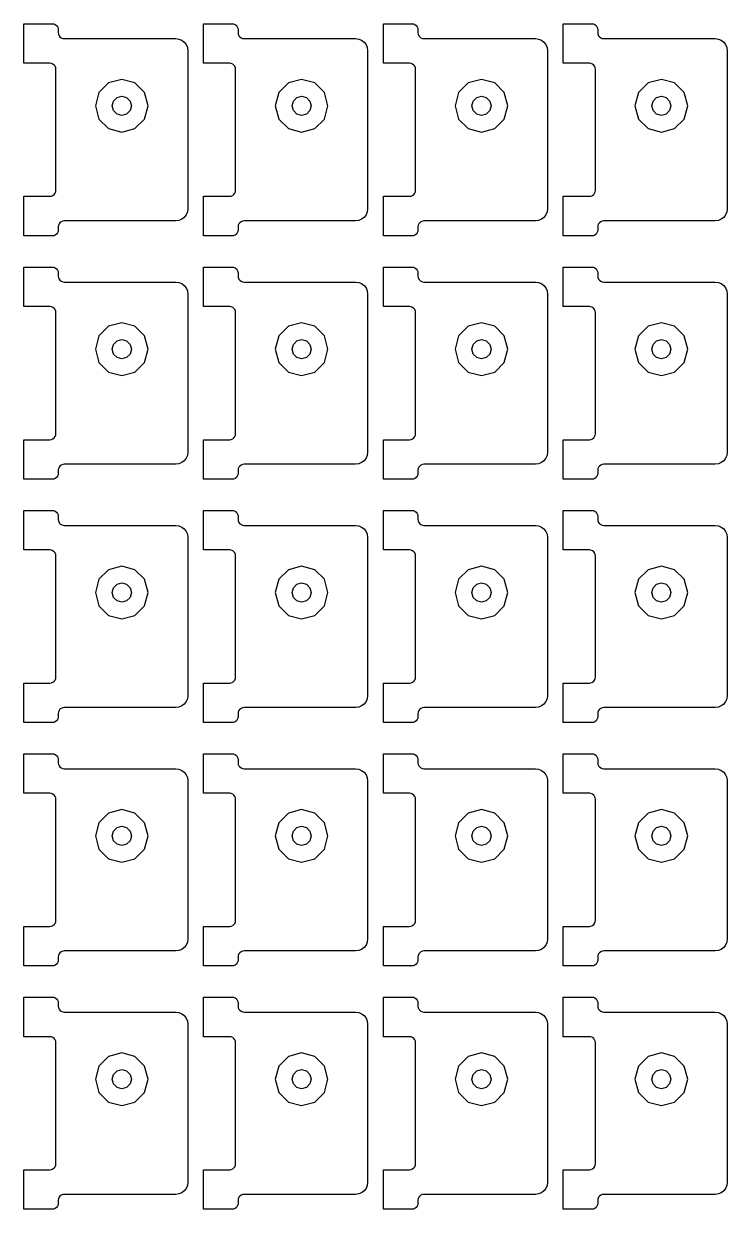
# Model space of a CAD drawing. Extents: x 11 to 212, y 11 to 212.
# Drawn here: x 67 to 73.91, y 85.08 to 96.72 of the extents above; entities that cross this region are included whole.
import ezdxf

# ---------------------------------------------------------------- set-up
doc = ezdxf.new("R2010")
doc.units = 0
doc.layers.add('G', color=7, linetype='continuous')

msp = doc.modelspace()

# ---------------------------------------------------------------- linework, layer by layer
at = {"layer": 'G'}
for points in [[(67.259, 95.024), (67.274, 95.026), (67.288, 95.031), (67.3, 95.041), (67.31, 95.053), (67.316, 95.067), (67.318, 95.082), (67.318, 96.271), (67.316, 96.286), (67.31, 96.3), (67.3, 96.312), (67.288, 96.322), (67.274, 96.327), (67.259, 96.329), (67.002, 96.329), (67.002, 96.718), (67.282, 96.718), (67.298, 96.716), (67.312, 96.71), (67.324, 96.7), (67.333, 96.688), (67.339, 96.674), (67.341, 96.659), (67.341, 96.629), (67.343, 96.614), (67.349, 96.6), (67.358, 96.588), (67.371, 96.578), (67.385, 96.573), (67.4, 96.571), (68.494, 96.571), (68.525, 96.567), (68.553, 96.555), (68.577, 96.536), (68.596, 96.512), (68.608, 96.483), (68.612, 96.453), (68.612, 94.9), (68.608, 94.87), (68.596, 94.841), (68.577, 94.817), (68.553, 94.798), (68.525, 94.786), (68.494, 94.782), (67.4, 94.782), (67.385, 94.78), (67.371, 94.774), (67.358, 94.765), (67.349, 94.753), (67.343, 94.739), (67.341, 94.724), (67.341, 94.694), (67.339, 94.679), (67.333, 94.665), (67.324, 94.653), (67.312, 94.643), (67.298, 94.637), (67.282, 94.635), (67.002, 94.635), (67.002, 95.024)], [(69.024, 95.024), (69.039, 95.026), (69.053, 95.031), (69.065, 95.041), (69.074, 95.053), (69.08, 95.067), (69.082, 95.082), (69.082, 96.271), (69.08, 96.286), (69.074, 96.3), (69.065, 96.312), (69.053, 96.322), (69.039, 96.327), (69.024, 96.329), (68.767, 96.329), (68.767, 96.718), (69.047, 96.718), (69.062, 96.716), (69.076, 96.71), (69.089, 96.7), (69.098, 96.688), (69.104, 96.674), (69.106, 96.659), (69.106, 96.629), (69.108, 96.614), (69.114, 96.6), (69.123, 96.588), (69.135, 96.578), (69.149, 96.573), (69.165, 96.571), (70.259, 96.571), (70.289, 96.567), (70.318, 96.555), (70.342, 96.536), (70.361, 96.512), (70.372, 96.483), (70.376, 96.453), (70.376, 94.9), (70.372, 94.87), (70.361, 94.841), (70.342, 94.817), (70.318, 94.798), (70.289, 94.786), (70.259, 94.782), (69.165, 94.782), (69.149, 94.78), (69.135, 94.774), (69.123, 94.765), (69.114, 94.753), (69.108, 94.739), (69.106, 94.724), (69.106, 94.694), (69.104, 94.679), (69.098, 94.665), (69.089, 94.653), (69.076, 94.643), (69.062, 94.637), (69.047, 94.635), (68.767, 94.635), (68.767, 95.024)], [(70.788, 95.024), (70.803, 95.026), (70.818, 95.031), (70.83, 95.041), (70.839, 95.053), (70.845, 95.067), (70.847, 95.082), (70.847, 96.271), (70.845, 96.286), (70.839, 96.3), (70.83, 96.312), (70.818, 96.322), (70.803, 96.327), (70.788, 96.329), (70.532, 96.329), (70.532, 96.718), (70.812, 96.718), (70.827, 96.716), (70.841, 96.71), (70.853, 96.7), (70.863, 96.688), (70.869, 96.674), (70.871, 96.659), (70.871, 96.629), (70.873, 96.614), (70.878, 96.6), (70.888, 96.588), (70.9, 96.578), (70.914, 96.573), (70.929, 96.571), (72.024, 96.571), (72.054, 96.567), (72.082, 96.555), (72.107, 96.536), (72.125, 96.512), (72.137, 96.483), (72.141, 96.453), (72.141, 94.9), (72.137, 94.87), (72.125, 94.841), (72.107, 94.817), (72.082, 94.798), (72.054, 94.786), (72.024, 94.782), (70.929, 94.782), (70.914, 94.78), (70.9, 94.774), (70.888, 94.765), (70.878, 94.753), (70.873, 94.739), (70.871, 94.724), (70.871, 94.694), (70.869, 94.679), (70.863, 94.665), (70.853, 94.653), (70.841, 94.643), (70.827, 94.637), (70.812, 94.635), (70.532, 94.635), (70.532, 95.024)], [(72.553, 95.024), (72.568, 95.026), (72.582, 95.031), (72.595, 95.041), (72.604, 95.053), (72.61, 95.067), (72.612, 95.082), (72.612, 96.271), (72.61, 96.286), (72.604, 96.3), (72.595, 96.312), (72.582, 96.322), (72.568, 96.327), (72.553, 96.329), (72.296, 96.329), (72.296, 96.718), (72.576, 96.718), (72.592, 96.716), (72.606, 96.71), (72.618, 96.7), (72.627, 96.688), (72.633, 96.674), (72.635, 96.659), (72.635, 96.629), (72.637, 96.614), (72.643, 96.6), (72.653, 96.588), (72.665, 96.578), (72.679, 96.573), (72.694, 96.571), (73.788, 96.571), (73.819, 96.567), (73.847, 96.555), (73.871, 96.536), (73.89, 96.512), (73.902, 96.483), (73.906, 96.453), (73.906, 94.9), (73.902, 94.87), (73.89, 94.841), (73.871, 94.817), (73.847, 94.798), (73.819, 94.786), (73.788, 94.782), (72.694, 94.782), (72.679, 94.78), (72.665, 94.774), (72.653, 94.765), (72.643, 94.753), (72.637, 94.739), (72.635, 94.724), (72.635, 94.694), (72.633, 94.679), (72.627, 94.665), (72.618, 94.653), (72.606, 94.643), (72.592, 94.637), (72.576, 94.635), (72.296, 94.635), (72.296, 95.024)], [(68.189, 95.782), (68.224, 95.912), (68.189, 96.041), (68.094, 96.136), (67.965, 96.171), (67.835, 96.136), (67.741, 96.041), (67.706, 95.912), (67.741, 95.782), (67.835, 95.688), (67.965, 95.653), (68.094, 95.688)], [(69.954, 95.782), (69.988, 95.912), (69.954, 96.041), (69.859, 96.136), (69.729, 96.171), (69.6, 96.136), (69.505, 96.041), (69.471, 95.912), (69.505, 95.782), (69.6, 95.688), (69.729, 95.653), (69.859, 95.688)], [(71.718, 95.782), (71.753, 95.912), (71.718, 96.041), (71.624, 96.136), (71.494, 96.171), (71.365, 96.136), (71.27, 96.041), (71.235, 95.912), (71.27, 95.782), (71.365, 95.688), (71.494, 95.653), (71.624, 95.688)], [(73.483, 95.782), (73.518, 95.912), (73.483, 96.041), (73.388, 96.136), (73.259, 96.171), (73.129, 96.136), (73.035, 96.041), (73, 95.912), (73.035, 95.782), (73.129, 95.688), (73.259, 95.653), (73.388, 95.688)], [(68.059, 95.912), (68.046, 95.865), (68.012, 95.83), (67.965, 95.818), (67.918, 95.83), (67.883, 95.865), (67.871, 95.912), (67.883, 95.959), (67.918, 95.993), (67.965, 96.006), (68.012, 95.993), (68.046, 95.959)], [(69.824, 95.912), (69.811, 95.865), (69.776, 95.83), (69.729, 95.818), (69.682, 95.83), (69.648, 95.865), (69.635, 95.912), (69.648, 95.959), (69.682, 95.993), (69.729, 96.006), (69.776, 95.993), (69.811, 95.959)], [(71.588, 95.912), (71.576, 95.865), (71.541, 95.83), (71.494, 95.818), (71.447, 95.83), (71.413, 95.865), (71.4, 95.912), (71.413, 95.959), (71.447, 95.993), (71.494, 96.006), (71.541, 95.993), (71.576, 95.959)], [(73.353, 95.912), (73.34, 95.865), (73.306, 95.83), (73.259, 95.818), (73.212, 95.83), (73.177, 95.865), (73.165, 95.912), (73.177, 95.959), (73.212, 95.993), (73.259, 96.006), (73.306, 95.993), (73.34, 95.959)], [(67.259, 92.635), (67.274, 92.637), (67.288, 92.643), (67.3, 92.653), (67.31, 92.665), (67.316, 92.679), (67.318, 92.694), (67.318, 93.882), (67.316, 93.898), (67.31, 93.912), (67.3, 93.924), (67.288, 93.933), (67.274, 93.939), (67.259, 93.941), (67.002, 93.941), (67.002, 94.329), (67.282, 94.329), (67.298, 94.327), (67.312, 94.322), (67.324, 94.312), (67.333, 94.3), (67.339, 94.286), (67.341, 94.271), (67.341, 94.241), (67.343, 94.226), (67.349, 94.212), (67.358, 94.2), (67.371, 94.19), (67.385, 94.184), (67.4, 94.182), (68.494, 94.182), (68.525, 94.178), (68.553, 94.167), (68.577, 94.148), (68.596, 94.124), (68.608, 94.095), (68.612, 94.065), (68.612, 92.512), (68.608, 92.481), (68.596, 92.453), (68.577, 92.429), (68.553, 92.41), (68.525, 92.398), (68.494, 92.394), (67.4, 92.394), (67.385, 92.392), (67.371, 92.386), (67.358, 92.377), (67.349, 92.365), (67.343, 92.351), (67.341, 92.335), (67.341, 92.306), (67.339, 92.291), (67.333, 92.276), (67.324, 92.264), (67.312, 92.255), (67.298, 92.249), (67.282, 92.247), (67.002, 92.247), (67.002, 92.635)], [(69.024, 92.635), (69.039, 92.637), (69.053, 92.643), (69.065, 92.653), (69.074, 92.665), (69.08, 92.679), (69.082, 92.694), (69.082, 93.882), (69.08, 93.898), (69.074, 93.912), (69.065, 93.924), (69.053, 93.933), (69.039, 93.939), (69.024, 93.941), (68.767, 93.941), (68.767, 94.329), (69.047, 94.329), (69.062, 94.327), (69.076, 94.322), (69.089, 94.312), (69.098, 94.3), (69.104, 94.286), (69.106, 94.271), (69.106, 94.241), (69.108, 94.226), (69.114, 94.212), (69.123, 94.2), (69.135, 94.19), (69.149, 94.184), (69.165, 94.182), (70.259, 94.182), (70.289, 94.178), (70.318, 94.167), (70.342, 94.148), (70.361, 94.124), (70.372, 94.095), (70.376, 94.065), (70.376, 92.512), (70.372, 92.481), (70.361, 92.453), (70.342, 92.429), (70.318, 92.41), (70.289, 92.398), (70.259, 92.394), (69.165, 92.394), (69.149, 92.392), (69.135, 92.386), (69.123, 92.377), (69.114, 92.365), (69.108, 92.351), (69.106, 92.335), (69.106, 92.306), (69.104, 92.291), (69.098, 92.276), (69.089, 92.264), (69.076, 92.255), (69.062, 92.249), (69.047, 92.247), (68.767, 92.247), (68.767, 92.635)], [(70.788, 92.635), (70.803, 92.637), (70.818, 92.643), (70.83, 92.653), (70.839, 92.665), (70.845, 92.679), (70.847, 92.694), (70.847, 93.882), (70.845, 93.898), (70.839, 93.912), (70.83, 93.924), (70.818, 93.933), (70.803, 93.939), (70.788, 93.941), (70.532, 93.941), (70.532, 94.329), (70.812, 94.329), (70.827, 94.327), (70.841, 94.322), (70.853, 94.312), (70.863, 94.3), (70.869, 94.286), (70.871, 94.271), (70.871, 94.241), (70.873, 94.226), (70.878, 94.212), (70.888, 94.2), (70.9, 94.19), (70.914, 94.184), (70.929, 94.182), (72.024, 94.182), (72.054, 94.178), (72.082, 94.167), (72.107, 94.148), (72.125, 94.124), (72.137, 94.095), (72.141, 94.065), (72.141, 92.512), (72.137, 92.481), (72.125, 92.453), (72.107, 92.429), (72.082, 92.41), (72.054, 92.398), (72.024, 92.394), (70.929, 92.394), (70.914, 92.392), (70.9, 92.386), (70.888, 92.377), (70.878, 92.365), (70.873, 92.351), (70.871, 92.335), (70.871, 92.306), (70.869, 92.291), (70.863, 92.276), (70.853, 92.264), (70.841, 92.255), (70.827, 92.249), (70.812, 92.247), (70.532, 92.247), (70.532, 92.635)], [(72.553, 92.635), (72.568, 92.637), (72.582, 92.643), (72.595, 92.653), (72.604, 92.665), (72.61, 92.679), (72.612, 92.694), (72.612, 93.882), (72.61, 93.898), (72.604, 93.912), (72.595, 93.924), (72.582, 93.933), (72.568, 93.939), (72.553, 93.941), (72.296, 93.941), (72.296, 94.329), (72.576, 94.329), (72.592, 94.327), (72.606, 94.322), (72.618, 94.312), (72.627, 94.3), (72.633, 94.286), (72.635, 94.271), (72.635, 94.241), (72.637, 94.226), (72.643, 94.212), (72.653, 94.2), (72.665, 94.19), (72.679, 94.184), (72.694, 94.182), (73.788, 94.182), (73.819, 94.178), (73.847, 94.167), (73.871, 94.148), (73.89, 94.124), (73.902, 94.095), (73.906, 94.065), (73.906, 92.512), (73.902, 92.481), (73.89, 92.453), (73.871, 92.429), (73.847, 92.41), (73.819, 92.398), (73.788, 92.394), (72.694, 92.394), (72.679, 92.392), (72.665, 92.386), (72.653, 92.377), (72.643, 92.365), (72.637, 92.351), (72.635, 92.335), (72.635, 92.306), (72.633, 92.291), (72.627, 92.276), (72.618, 92.264), (72.606, 92.255), (72.592, 92.249), (72.576, 92.247), (72.296, 92.247), (72.296, 92.635)], [(68.189, 93.394), (68.224, 93.524), (68.189, 93.653), (68.094, 93.748), (67.965, 93.782), (67.835, 93.748), (67.741, 93.653), (67.706, 93.524), (67.741, 93.394), (67.835, 93.299), (67.965, 93.265), (68.094, 93.299)], [(69.954, 93.394), (69.988, 93.524), (69.954, 93.653), (69.859, 93.748), (69.729, 93.782), (69.6, 93.748), (69.505, 93.653), (69.471, 93.524), (69.505, 93.394), (69.6, 93.299), (69.729, 93.265), (69.859, 93.299)], [(71.718, 93.394), (71.753, 93.524), (71.718, 93.653), (71.624, 93.748), (71.494, 93.782), (71.365, 93.748), (71.27, 93.653), (71.235, 93.524), (71.27, 93.394), (71.365, 93.299), (71.494, 93.265), (71.624, 93.299)], [(73.483, 93.394), (73.518, 93.524), (73.483, 93.653), (73.388, 93.748), (73.259, 93.782), (73.129, 93.748), (73.035, 93.653), (73, 93.524), (73.035, 93.394), (73.129, 93.299), (73.259, 93.265), (73.388, 93.299)], [(68.059, 93.524), (68.046, 93.476), (68.012, 93.442), (67.965, 93.429), (67.918, 93.442), (67.883, 93.476), (67.871, 93.524), (67.883, 93.571), (67.918, 93.605), (67.965, 93.618), (68.012, 93.605), (68.046, 93.571)], [(69.824, 93.524), (69.811, 93.476), (69.776, 93.442), (69.729, 93.429), (69.682, 93.442), (69.648, 93.476), (69.635, 93.524), (69.648, 93.571), (69.682, 93.605), (69.729, 93.618), (69.776, 93.605), (69.811, 93.571)], [(71.588, 93.524), (71.576, 93.476), (71.541, 93.442), (71.494, 93.429), (71.447, 93.442), (71.413, 93.476), (71.4, 93.524), (71.413, 93.571), (71.447, 93.605), (71.494, 93.618), (71.541, 93.605), (71.576, 93.571)], [(73.353, 93.524), (73.34, 93.476), (73.306, 93.442), (73.259, 93.429), (73.212, 93.442), (73.177, 93.476), (73.165, 93.524), (73.177, 93.571), (73.212, 93.605), (73.259, 93.618), (73.306, 93.605), (73.34, 93.571)], [(67.259, 90.247), (67.274, 90.249), (67.288, 90.255), (67.3, 90.264), (67.31, 90.276), (67.316, 90.291), (67.318, 90.306), (67.318, 91.494), (67.316, 91.509), (67.31, 91.524), (67.3, 91.536), (67.288, 91.545), (67.274, 91.551), (67.259, 91.553), (67.002, 91.553), (67.002, 91.941), (67.282, 91.941), (67.298, 91.939), (67.312, 91.933), (67.324, 91.924), (67.333, 91.912), (67.339, 91.898), (67.341, 91.882), (67.341, 91.853), (67.343, 91.838), (67.349, 91.824), (67.358, 91.811), (67.371, 91.802), (67.385, 91.796), (67.4, 91.794), (68.494, 91.794), (68.525, 91.79), (68.553, 91.778), (68.577, 91.76), (68.596, 91.735), (68.608, 91.707), (68.612, 91.676), (68.612, 90.124), (68.608, 90.093), (68.596, 90.065), (68.577, 90.04), (68.553, 90.022), (68.525, 90.01), (68.494, 90.006), (67.4, 90.006), (67.385, 90.004), (67.371, 89.998), (67.358, 89.989), (67.349, 89.976), (67.343, 89.962), (67.341, 89.947), (67.341, 89.918), (67.339, 89.902), (67.333, 89.888), (67.324, 89.876), (67.312, 89.867), (67.298, 89.861), (67.282, 89.859), (67.002, 89.859), (67.002, 90.247)], [(69.024, 90.247), (69.039, 90.249), (69.053, 90.255), (69.065, 90.264), (69.074, 90.276), (69.08, 90.291), (69.082, 90.306), (69.082, 91.494), (69.08, 91.509), (69.074, 91.524), (69.065, 91.536), (69.053, 91.545), (69.039, 91.551), (69.024, 91.553), (68.767, 91.553), (68.767, 91.941), (69.047, 91.941), (69.062, 91.939), (69.076, 91.933), (69.089, 91.924), (69.098, 91.912), (69.104, 91.898), (69.106, 91.882), (69.106, 91.853), (69.108, 91.838), (69.114, 91.824), (69.123, 91.811), (69.135, 91.802), (69.149, 91.796), (69.165, 91.794), (70.259, 91.794), (70.289, 91.79), (70.318, 91.778), (70.342, 91.76), (70.361, 91.735), (70.372, 91.707), (70.376, 91.676), (70.376, 90.124), (70.372, 90.093), (70.361, 90.065), (70.342, 90.04), (70.318, 90.022), (70.289, 90.01), (70.259, 90.006), (69.165, 90.006), (69.149, 90.004), (69.135, 89.998), (69.123, 89.989), (69.114, 89.976), (69.108, 89.962), (69.106, 89.947), (69.106, 89.918), (69.104, 89.902), (69.098, 89.888), (69.089, 89.876), (69.076, 89.867), (69.062, 89.861), (69.047, 89.859), (68.767, 89.859), (68.767, 90.247)], [(70.788, 90.247), (70.803, 90.249), (70.818, 90.255), (70.83, 90.264), (70.839, 90.276), (70.845, 90.291), (70.847, 90.306), (70.847, 91.494), (70.845, 91.509), (70.839, 91.524), (70.83, 91.536), (70.818, 91.545), (70.803, 91.551), (70.788, 91.553), (70.532, 91.553), (70.532, 91.941), (70.812, 91.941), (70.827, 91.939), (70.841, 91.933), (70.853, 91.924), (70.863, 91.912), (70.869, 91.898), (70.871, 91.882), (70.871, 91.853), (70.873, 91.838), (70.878, 91.824), (70.888, 91.811), (70.9, 91.802), (70.914, 91.796), (70.929, 91.794), (72.024, 91.794), (72.054, 91.79), (72.082, 91.778), (72.107, 91.76), (72.125, 91.735), (72.137, 91.707), (72.141, 91.676), (72.141, 90.124), (72.137, 90.093), (72.125, 90.065), (72.107, 90.04), (72.082, 90.022), (72.054, 90.01), (72.024, 90.006), (70.929, 90.006), (70.914, 90.004), (70.9, 89.998), (70.888, 89.989), (70.878, 89.976), (70.873, 89.962), (70.871, 89.947), (70.871, 89.918), (70.869, 89.902), (70.863, 89.888), (70.853, 89.876), (70.841, 89.867), (70.827, 89.861), (70.812, 89.859), (70.532, 89.859), (70.532, 90.247)], [(72.553, 90.247), (72.568, 90.249), (72.582, 90.255), (72.595, 90.264), (72.604, 90.276), (72.61, 90.291), (72.612, 90.306), (72.612, 91.494), (72.61, 91.509), (72.604, 91.524), (72.595, 91.536), (72.582, 91.545), (72.568, 91.551), (72.553, 91.553), (72.296, 91.553), (72.296, 91.941), (72.576, 91.941), (72.592, 91.939), (72.606, 91.933), (72.618, 91.924), (72.627, 91.912), (72.633, 91.898), (72.635, 91.882), (72.635, 91.853), (72.637, 91.838), (72.643, 91.824), (72.653, 91.811), (72.665, 91.802), (72.679, 91.796), (72.694, 91.794), (73.788, 91.794), (73.819, 91.79), (73.847, 91.778), (73.871, 91.76), (73.89, 91.735), (73.902, 91.707), (73.906, 91.676), (73.906, 90.124), (73.902, 90.093), (73.89, 90.065), (73.871, 90.04), (73.847, 90.022), (73.819, 90.01), (73.788, 90.006), (72.694, 90.006), (72.679, 90.004), (72.665, 89.998), (72.653, 89.989), (72.643, 89.976), (72.637, 89.962), (72.635, 89.947), (72.635, 89.918), (72.633, 89.902), (72.627, 89.888), (72.618, 89.876), (72.606, 89.867), (72.592, 89.861), (72.576, 89.859), (72.296, 89.859), (72.296, 90.247)], [(68.189, 91.006), (68.224, 91.135), (68.189, 91.265), (68.094, 91.359), (67.965, 91.394), (67.835, 91.359), (67.741, 91.265), (67.706, 91.135), (67.741, 91.006), (67.835, 90.911), (67.965, 90.876), (68.094, 90.911)], [(69.954, 91.006), (69.988, 91.135), (69.954, 91.265), (69.859, 91.359), (69.729, 91.394), (69.6, 91.359), (69.505, 91.265), (69.471, 91.135), (69.505, 91.006), (69.6, 90.911), (69.729, 90.876), (69.859, 90.911)], [(71.718, 91.006), (71.753, 91.135), (71.718, 91.265), (71.624, 91.359), (71.494, 91.394), (71.365, 91.359), (71.27, 91.265), (71.235, 91.135), (71.27, 91.006), (71.365, 90.911), (71.494, 90.876), (71.624, 90.911)], [(73.483, 91.006), (73.518, 91.135), (73.483, 91.265), (73.388, 91.359), (73.259, 91.394), (73.129, 91.359), (73.035, 91.265), (73, 91.135), (73.035, 91.006), (73.129, 90.911), (73.259, 90.876), (73.388, 90.911)], [(68.059, 91.135), (68.046, 91.088), (68.012, 91.054), (67.965, 91.041), (67.918, 91.054), (67.883, 91.088), (67.871, 91.135), (67.883, 91.182), (67.918, 91.217), (67.965, 91.229), (68.012, 91.217), (68.046, 91.182)], [(69.824, 91.135), (69.811, 91.088), (69.776, 91.054), (69.729, 91.041), (69.682, 91.054), (69.648, 91.088), (69.635, 91.135), (69.648, 91.182), (69.682, 91.217), (69.729, 91.229), (69.776, 91.217), (69.811, 91.182)], [(71.588, 91.135), (71.576, 91.088), (71.541, 91.054), (71.494, 91.041), (71.447, 91.054), (71.413, 91.088), (71.4, 91.135), (71.413, 91.182), (71.447, 91.217), (71.494, 91.229), (71.541, 91.217), (71.576, 91.182)], [(73.353, 91.135), (73.34, 91.088), (73.306, 91.054), (73.259, 91.041), (73.212, 91.054), (73.177, 91.088), (73.165, 91.135), (73.177, 91.182), (73.212, 91.217), (73.259, 91.229), (73.306, 91.217), (73.34, 91.182)], [(67.259, 87.859), (67.274, 87.861), (67.288, 87.867), (67.3, 87.876), (67.31, 87.888), (67.316, 87.902), (67.318, 87.918), (67.318, 89.106), (67.316, 89.121), (67.31, 89.135), (67.3, 89.147), (67.288, 89.157), (67.274, 89.163), (67.259, 89.165), (67.002, 89.165), (67.002, 89.553), (67.282, 89.553), (67.298, 89.551), (67.312, 89.545), (67.324, 89.536), (67.333, 89.524), (67.339, 89.509), (67.341, 89.494), (67.341, 89.465), (67.343, 89.449), (67.349, 89.435), (67.358, 89.423), (67.371, 89.414), (67.385, 89.408), (67.4, 89.406), (68.494, 89.406), (68.525, 89.402), (68.553, 89.39), (68.577, 89.371), (68.596, 89.347), (68.608, 89.319), (68.612, 89.288), (68.612, 87.735), (68.608, 87.705), (68.596, 87.676), (68.577, 87.652), (68.553, 87.633), (68.525, 87.622), (68.494, 87.618), (67.4, 87.618), (67.385, 87.616), (67.371, 87.61), (67.358, 87.6), (67.349, 87.588), (67.343, 87.574), (67.341, 87.559), (67.341, 87.529), (67.339, 87.514), (67.333, 87.5), (67.324, 87.488), (67.312, 87.478), (67.298, 87.473), (67.282, 87.471), (67.002, 87.471), (67.002, 87.859)], [(69.024, 87.859), (69.039, 87.861), (69.053, 87.867), (69.065, 87.876), (69.074, 87.888), (69.08, 87.902), (69.082, 87.918), (69.082, 89.106), (69.08, 89.121), (69.074, 89.135), (69.065, 89.147), (69.053, 89.157), (69.039, 89.163), (69.024, 89.165), (68.767, 89.165), (68.767, 89.553), (69.047, 89.553), (69.062, 89.551), (69.076, 89.545), (69.089, 89.536), (69.098, 89.524), (69.104, 89.509), (69.106, 89.494), (69.106, 89.465), (69.108, 89.449), (69.114, 89.435), (69.123, 89.423), (69.135, 89.414), (69.149, 89.408), (69.165, 89.406), (70.259, 89.406), (70.289, 89.402), (70.318, 89.39), (70.342, 89.371), (70.361, 89.347), (70.372, 89.319), (70.376, 89.288), (70.376, 87.735), (70.372, 87.705), (70.361, 87.676), (70.342, 87.652), (70.318, 87.633), (70.289, 87.622), (70.259, 87.618), (69.165, 87.618), (69.149, 87.616), (69.135, 87.61), (69.123, 87.6), (69.114, 87.588), (69.108, 87.574), (69.106, 87.559), (69.106, 87.529), (69.104, 87.514), (69.098, 87.5), (69.089, 87.488), (69.076, 87.478), (69.062, 87.473), (69.047, 87.471), (68.767, 87.471), (68.767, 87.859)], [(70.788, 87.859), (70.803, 87.861), (70.818, 87.867), (70.83, 87.876), (70.839, 87.888), (70.845, 87.902), (70.847, 87.918), (70.847, 89.106), (70.845, 89.121), (70.839, 89.135), (70.83, 89.147), (70.818, 89.157), (70.803, 89.163), (70.788, 89.165), (70.532, 89.165), (70.532, 89.553), (70.812, 89.553), (70.827, 89.551), (70.841, 89.545), (70.853, 89.536), (70.863, 89.524), (70.869, 89.509), (70.871, 89.494), (70.871, 89.465), (70.873, 89.449), (70.878, 89.435), (70.888, 89.423), (70.9, 89.414), (70.914, 89.408), (70.929, 89.406), (72.024, 89.406), (72.054, 89.402), (72.082, 89.39), (72.107, 89.371), (72.125, 89.347), (72.137, 89.319), (72.141, 89.288), (72.141, 87.735), (72.137, 87.705), (72.125, 87.676), (72.107, 87.652), (72.082, 87.633), (72.054, 87.622), (72.024, 87.618), (70.929, 87.618), (70.914, 87.616), (70.9, 87.61), (70.888, 87.6), (70.878, 87.588), (70.873, 87.574), (70.871, 87.559), (70.871, 87.529), (70.869, 87.514), (70.863, 87.5), (70.853, 87.488), (70.841, 87.478), (70.827, 87.473), (70.812, 87.471), (70.532, 87.471), (70.532, 87.859)], [(72.553, 87.859), (72.568, 87.861), (72.582, 87.867), (72.595, 87.876), (72.604, 87.888), (72.61, 87.902), (72.612, 87.918), (72.612, 89.106), (72.61, 89.121), (72.604, 89.135), (72.595, 89.147), (72.582, 89.157), (72.568, 89.163), (72.553, 89.165), (72.296, 89.165), (72.296, 89.553), (72.576, 89.553), (72.592, 89.551), (72.606, 89.545), (72.618, 89.536), (72.627, 89.524), (72.633, 89.509), (72.635, 89.494), (72.635, 89.465), (72.637, 89.449), (72.643, 89.435), (72.653, 89.423), (72.665, 89.414), (72.679, 89.408), (72.694, 89.406), (73.788, 89.406), (73.819, 89.402), (73.847, 89.39), (73.871, 89.371), (73.89, 89.347), (73.902, 89.319), (73.906, 89.288), (73.906, 87.735), (73.902, 87.705), (73.89, 87.676), (73.871, 87.652), (73.847, 87.633), (73.819, 87.622), (73.788, 87.618), (72.694, 87.618), (72.679, 87.616), (72.665, 87.61), (72.653, 87.6), (72.643, 87.588), (72.637, 87.574), (72.635, 87.559), (72.635, 87.529), (72.633, 87.514), (72.627, 87.5), (72.618, 87.488), (72.606, 87.478), (72.592, 87.473), (72.576, 87.471), (72.296, 87.471), (72.296, 87.859)], [(68.189, 88.618), (68.224, 88.747), (68.189, 88.876), (68.094, 88.971), (67.965, 89.006), (67.835, 88.971), (67.741, 88.876), (67.706, 88.747), (67.741, 88.618), (67.835, 88.523), (67.965, 88.488), (68.094, 88.523)], [(69.954, 88.618), (69.988, 88.747), (69.954, 88.876), (69.859, 88.971), (69.729, 89.006), (69.6, 88.971), (69.505, 88.876), (69.471, 88.747), (69.505, 88.618), (69.6, 88.523), (69.729, 88.488), (69.859, 88.523)], [(71.718, 88.618), (71.753, 88.747), (71.718, 88.876), (71.624, 88.971), (71.494, 89.006), (71.365, 88.971), (71.27, 88.876), (71.235, 88.747), (71.27, 88.618), (71.365, 88.523), (71.494, 88.488), (71.624, 88.523)], [(73.483, 88.618), (73.518, 88.747), (73.483, 88.876), (73.388, 88.971), (73.259, 89.006), (73.129, 88.971), (73.035, 88.876), (73, 88.747), (73.035, 88.618), (73.129, 88.523), (73.259, 88.488), (73.388, 88.523)], [(68.059, 88.747), (68.046, 88.7), (68.012, 88.666), (67.965, 88.653), (67.918, 88.666), (67.883, 88.7), (67.871, 88.747), (67.883, 88.794), (67.918, 88.829), (67.965, 88.841), (68.012, 88.829), (68.046, 88.794)], [(69.824, 88.747), (69.811, 88.7), (69.776, 88.666), (69.729, 88.653), (69.682, 88.666), (69.648, 88.7), (69.635, 88.747), (69.648, 88.794), (69.682, 88.829), (69.729, 88.841), (69.776, 88.829), (69.811, 88.794)], [(71.588, 88.747), (71.576, 88.7), (71.541, 88.666), (71.494, 88.653), (71.447, 88.666), (71.413, 88.7), (71.4, 88.747), (71.413, 88.794), (71.447, 88.829), (71.494, 88.841), (71.541, 88.829), (71.576, 88.794)], [(73.353, 88.747), (73.34, 88.7), (73.306, 88.666), (73.259, 88.653), (73.212, 88.666), (73.177, 88.7), (73.165, 88.747), (73.177, 88.794), (73.212, 88.829), (73.259, 88.841), (73.306, 88.829), (73.34, 88.794)], [(67.259, 85.471), (67.274, 85.473), (67.288, 85.478), (67.3, 85.488), (67.31, 85.5), (67.316, 85.514), (67.318, 85.529), (67.318, 86.718), (67.316, 86.733), (67.31, 86.747), (67.3, 86.759), (67.288, 86.769), (67.274, 86.774), (67.259, 86.776), (67.002, 86.776), (67.002, 87.165), (67.282, 87.165), (67.298, 87.163), (67.312, 87.157), (67.324, 87.147), (67.333, 87.135), (67.339, 87.121), (67.341, 87.106), (67.341, 87.076), (67.343, 87.061), (67.349, 87.047), (67.358, 87.035), (67.371, 87.026), (67.385, 87.02), (67.4, 87.018), (68.494, 87.018), (68.525, 87.014), (68.553, 87.002), (68.577, 86.983), (68.596, 86.959), (68.608, 86.93), (68.612, 86.9), (68.612, 85.347), (68.608, 85.317), (68.596, 85.288), (68.577, 85.264), (68.553, 85.245), (68.525, 85.233), (68.494, 85.229), (67.4, 85.229), (67.385, 85.227), (67.371, 85.222), (67.358, 85.212), (67.349, 85.2), (67.343, 85.186), (67.341, 85.171), (67.341, 85.141), (67.339, 85.126), (67.333, 85.112), (67.324, 85.1), (67.312, 85.09), (67.298, 85.084), (67.282, 85.082), (67.002, 85.082), (67.002, 85.471)], [(69.024, 85.471), (69.039, 85.473), (69.053, 85.478), (69.065, 85.488), (69.074, 85.5), (69.08, 85.514), (69.082, 85.529), (69.082, 86.718), (69.08, 86.733), (69.074, 86.747), (69.065, 86.759), (69.053, 86.769), (69.039, 86.774), (69.024, 86.776), (68.767, 86.776), (68.767, 87.165), (69.047, 87.165), (69.062, 87.163), (69.076, 87.157), (69.089, 87.147), (69.098, 87.135), (69.104, 87.121), (69.106, 87.106), (69.106, 87.076), (69.108, 87.061), (69.114, 87.047), (69.123, 87.035), (69.135, 87.026), (69.149, 87.02), (69.165, 87.018), (70.259, 87.018), (70.289, 87.014), (70.318, 87.002), (70.342, 86.983), (70.361, 86.959), (70.372, 86.93), (70.376, 86.9), (70.376, 85.347), (70.372, 85.317), (70.361, 85.288), (70.342, 85.264), (70.318, 85.245), (70.289, 85.233), (70.259, 85.229), (69.165, 85.229), (69.149, 85.227), (69.135, 85.222), (69.123, 85.212), (69.114, 85.2), (69.108, 85.186), (69.106, 85.171), (69.106, 85.141), (69.104, 85.126), (69.098, 85.112), (69.089, 85.1), (69.076, 85.09), (69.062, 85.084), (69.047, 85.082), (68.767, 85.082), (68.767, 85.471)], [(70.788, 85.471), (70.803, 85.473), (70.818, 85.478), (70.83, 85.488), (70.839, 85.5), (70.845, 85.514), (70.847, 85.529), (70.847, 86.718), (70.845, 86.733), (70.839, 86.747), (70.83, 86.759), (70.818, 86.769), (70.803, 86.774), (70.788, 86.776), (70.532, 86.776), (70.532, 87.165), (70.812, 87.165), (70.827, 87.163), (70.841, 87.157), (70.853, 87.147), (70.863, 87.135), (70.869, 87.121), (70.871, 87.106), (70.871, 87.076), (70.873, 87.061), (70.878, 87.047), (70.888, 87.035), (70.9, 87.026), (70.914, 87.02), (70.929, 87.018), (72.024, 87.018), (72.054, 87.014), (72.082, 87.002), (72.107, 86.983), (72.125, 86.959), (72.137, 86.93), (72.141, 86.9), (72.141, 85.347), (72.137, 85.317), (72.125, 85.288), (72.107, 85.264), (72.082, 85.245), (72.054, 85.233), (72.024, 85.229), (70.929, 85.229), (70.914, 85.227), (70.9, 85.222), (70.888, 85.212), (70.878, 85.2), (70.873, 85.186), (70.871, 85.171), (70.871, 85.141), (70.869, 85.126), (70.863, 85.112), (70.853, 85.1), (70.841, 85.09), (70.827, 85.084), (70.812, 85.082), (70.532, 85.082), (70.532, 85.471)], [(72.553, 85.471), (72.568, 85.473), (72.582, 85.478), (72.595, 85.488), (72.604, 85.5), (72.61, 85.514), (72.612, 85.529), (72.612, 86.718), (72.61, 86.733), (72.604, 86.747), (72.595, 86.759), (72.582, 86.769), (72.568, 86.774), (72.553, 86.776), (72.296, 86.776), (72.296, 87.165), (72.576, 87.165), (72.592, 87.163), (72.606, 87.157), (72.618, 87.147), (72.627, 87.135), (72.633, 87.121), (72.635, 87.106), (72.635, 87.076), (72.637, 87.061), (72.643, 87.047), (72.653, 87.035), (72.665, 87.026), (72.679, 87.02), (72.694, 87.018), (73.788, 87.018), (73.819, 87.014), (73.847, 87.002), (73.871, 86.983), (73.89, 86.959), (73.902, 86.93), (73.906, 86.9), (73.906, 85.347), (73.902, 85.317), (73.89, 85.288), (73.871, 85.264), (73.847, 85.245), (73.819, 85.233), (73.788, 85.229), (72.694, 85.229), (72.679, 85.227), (72.665, 85.222), (72.653, 85.212), (72.643, 85.2), (72.637, 85.186), (72.635, 85.171), (72.635, 85.141), (72.633, 85.126), (72.627, 85.112), (72.618, 85.1), (72.606, 85.09), (72.592, 85.084), (72.576, 85.082), (72.296, 85.082), (72.296, 85.471)], [(68.189, 86.229), (68.224, 86.359), (68.189, 86.488), (68.094, 86.583), (67.965, 86.618), (67.835, 86.583), (67.741, 86.488), (67.706, 86.359), (67.741, 86.229), (67.835, 86.135), (67.965, 86.1), (68.094, 86.135)], [(69.954, 86.229), (69.988, 86.359), (69.954, 86.488), (69.859, 86.583), (69.729, 86.618), (69.6, 86.583), (69.505, 86.488), (69.471, 86.359), (69.505, 86.229), (69.6, 86.135), (69.729, 86.1), (69.859, 86.135)], [(71.718, 86.229), (71.753, 86.359), (71.718, 86.488), (71.624, 86.583), (71.494, 86.618), (71.365, 86.583), (71.27, 86.488), (71.235, 86.359), (71.27, 86.229), (71.365, 86.135), (71.494, 86.1), (71.624, 86.135)], [(73.483, 86.229), (73.518, 86.359), (73.483, 86.488), (73.388, 86.583), (73.259, 86.618), (73.129, 86.583), (73.035, 86.488), (73, 86.359), (73.035, 86.229), (73.129, 86.135), (73.259, 86.1), (73.388, 86.135)], [(68.059, 86.359), (68.046, 86.312), (68.012, 86.277), (67.965, 86.265), (67.918, 86.277), (67.883, 86.312), (67.871, 86.359), (67.883, 86.406), (67.918, 86.44), (67.965, 86.453), (68.012, 86.44), (68.046, 86.406)], [(69.824, 86.359), (69.811, 86.312), (69.776, 86.277), (69.729, 86.265), (69.682, 86.277), (69.648, 86.312), (69.635, 86.359), (69.648, 86.406), (69.682, 86.44), (69.729, 86.453), (69.776, 86.44), (69.811, 86.406)], [(71.588, 86.359), (71.576, 86.312), (71.541, 86.277), (71.494, 86.265), (71.447, 86.277), (71.413, 86.312), (71.4, 86.359), (71.413, 86.406), (71.447, 86.44), (71.494, 86.453), (71.541, 86.44), (71.576, 86.406)], [(73.353, 86.359), (73.34, 86.312), (73.306, 86.277), (73.259, 86.265), (73.212, 86.277), (73.177, 86.312), (73.165, 86.359), (73.177, 86.406), (73.212, 86.44), (73.259, 86.453), (73.306, 86.44), (73.34, 86.406)]]:
    msp.add_lwpolyline(points, close=True, dxfattribs=at)

doc.saveas('drawing.dxf')
